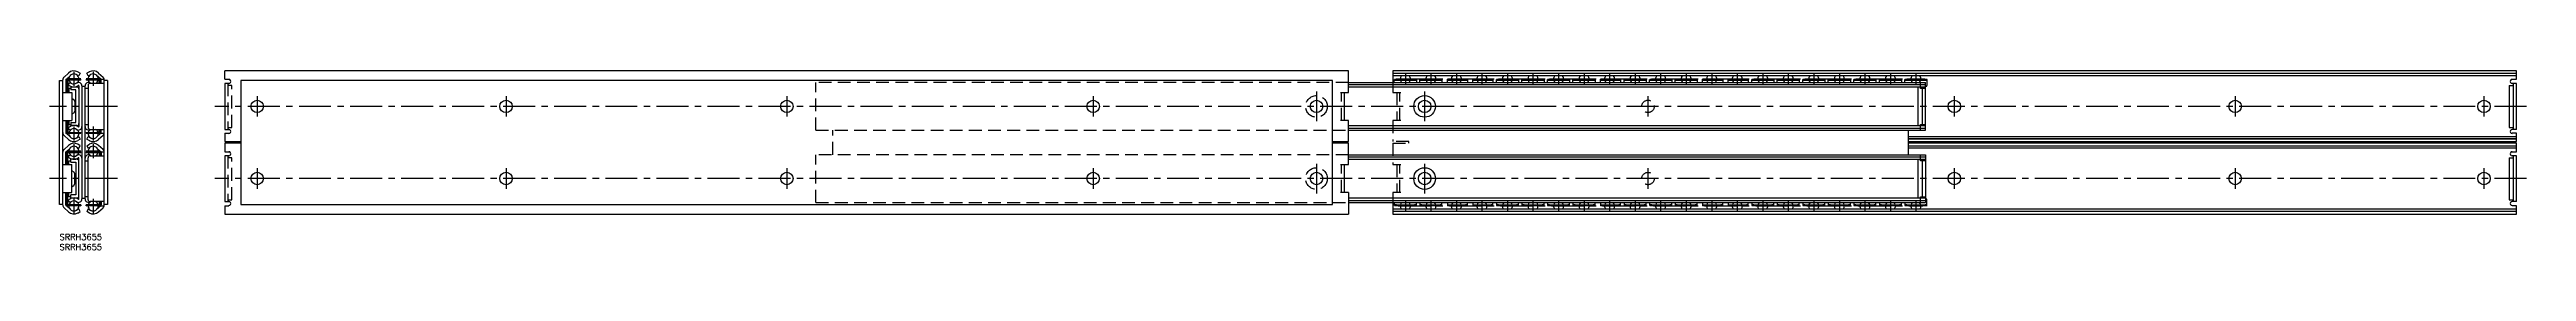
# Model space of a CAD drawing. Extents: x -5 to 1227, y -8 to 81.
import ezdxf

# ---------------------------------------------------------------- set-up
doc = ezdxf.new("R2010")
doc.units = 0
doc.header["$LTSCALE"] = 0.5
doc.linetypes.add('CENTER', pattern=[50.8, 31.75, -6.35, 6.35, -6.35])
doc.linetypes.add('DASHED', pattern=[19.05, 12.7, -6.35])
for name, color, linetype in [('MSM_CENTER', 1, 'CENTER'), ('MSM_CONTINUOUS', 7, 'CONTINUOUS'), ('MSM_DASHED', 4, 'DASHED'), ('MSM_PART_NUMBER', 7, 'CONTINUOUS')]:
    doc.layers.add(name, color=color, linetype=linetype)
doc.styles.get("Standard").update_dxf_attribs({"font": 'txt.shx', "height": 7, "bigfont": 'bigfont.shx'})

# ---------------------------------------------------------------- blocks, each defined once
blk = doc.blocks.new('*U14')
at = {"layer": 'MSM_PART_NUMBER'}
blk.add_text('SRRH3655', height=3, dxfattribs=at).set_placement((0, -3))
blk = doc.blocks.new('*U15')
at = {"layer": 'MSM_PART_NUMBER'}
blk.add_text('SRRH3655', height=3, dxfattribs=at).set_placement((0, -8))

msp = doc.modelspace()

# ---------------------------------------------------------------- linework, layer by layer
at = {"layer": 'MSM_CENTER'}
for p, q in [((10.6, 77.4), (3.6, 77.4)), ((7.1, 80.9), (7.1, 73.9)), ((20.2, 77.4), (13.2, 77.4)), ((16.7, 80.9), (16.7, 73.9)), ((666, 77.4), (927, 77.4)), ((669.5, 79.9), (669.5, 74.7)), ((682.2, 79.9), (682.2, 74.7)), ((694.9, 79.9), (694.9, 74.7)), ((707.6, 79.9), (707.6, 74.7)), ((720.3, 79.9), (720.3, 74.7)), ((733, 79.9), (733, 74.7)), ((745.7, 79.9), (745.7, 74.7)), ((758.4, 79.9), (758.4, 74.7)), ((771.1, 79.9), (771.1, 74.7)), ((783.8, 79.9), (783.8, 74.7)), ((796.5, 79.9), (796.5, 74.7)), ((809.2, 79.9), (809.2, 74.7)), ((821.9, 79.9), (821.9, 74.7)), ((834.6, 79.9), (834.6, 74.7)), ((847.3, 79.9), (847.3, 74.7)), ((860, 79.9), (860, 74.7)), ((872.7, 79.9), (872.7, 74.7)), ((885.4, 79.9), (885.4, 74.7)), ((898.1, 79.9), (898.1, 74.7)), ((910.8, 79.9), (910.8, 74.7)), ((923.5, 79.9), (923.5, 74.7)), ((28.8, 63.7), (-5, 63.7)), ((1227.2, 63.7), (77.2, 63.7)), ((98.3, 68.8), (98.3, 58.6)), ((222.1, 68.8), (222.1, 58.6)), ((361.8, 68.8), (361.8, 58.6)), ((514.2, 68.8), (514.2, 58.6)), ((625.3, 71.1), (625.3, 56.3)), ((679.1, 71.1), (679.1, 56.3)), ((790.2, 68.8), (790.2, 58.6)), ((942.6, 68.8), (942.6, 58.6)), ((1082.3, 68.8), (1082.3, 58.6)), ((1206.1, 68.8), (1206.1, 58.6)), ((10.6, 50.1), (3.6, 50.1)), ((7.1, 53.6), (7.1, 46.6)), ((20.2, 50.1), (13.2, 50.1)), ((16.7, 53.6), (16.7, 46.6)), ((10.6, 41.3), (3.6, 41.3)), ((7.1, 44.8), (7.1, 37.8)), ((20.2, 41.3), (13.2, 41.3)), ((16.7, 44.8), (16.7, 37.8)), ((28.8, 27.7), (-5, 27.7)), ((1227.2, 27.7), (77.2, 27.7)), ((98.3, 32.8), (98.3, 22.6)), ((222.1, 32.8), (222.1, 22.6)), ((361.8, 32.8), (361.8, 22.6)), ((514.2, 32.8), (514.2, 22.6)), ((625.3, 35), (625.3, 20.3)), ((679.1, 35), (679.1, 20.3)), ((790.2, 32.8), (790.2, 22.6)), ((942.6, 32.8), (942.6, 22.6)), ((1082.3, 32.8), (1082.3, 22.6)), ((1206.1, 32.8), (1206.1, 22.6)), ((10.6, 14), (3.6, 14)), ((7.1, 17.5), (7.1, 10.5)), ((20.2, 14), (13.2, 14)), ((16.7, 17.5), (16.7, 10.5)), ((666, 14), (927, 14)), ((669.5, 16.7), (669.5, 11.5)), ((682.2, 16.7), (682.2, 11.5)), ((694.9, 16.7), (694.9, 11.5)), ((707.6, 16.7), (707.6, 11.5)), ((720.3, 16.7), (720.3, 11.5)), ((733, 16.7), (733, 11.5)), ((745.7, 16.7), (745.7, 11.5)), ((758.4, 16.7), (758.4, 11.5)), ((771.1, 16.7), (771.1, 11.5)), ((783.8, 16.7), (783.8, 11.5)), ((796.5, 16.7), (796.5, 11.5)), ((809.2, 16.7), (809.2, 11.5)), ((821.9, 16.7), (821.9, 11.5)), ((834.6, 16.7), (834.6, 11.5)), ((847.3, 16.7), (847.3, 11.5)), ((860, 16.7), (860, 11.5)), ((872.7, 16.7), (872.7, 11.5)), ((885.4, 16.7), (885.4, 11.5)), ((898.1, 16.7), (898.1, 11.5)), ((910.8, 16.7), (910.8, 11.5)), ((923.5, 16.7), (923.5, 11.5))]:
    msp.add_line(p, q, dxfattribs=at)
at = {"layer": 'MSM_CONTINUOUS'}
for p, q in [((0, 14.7), (0, 76.7)), ((0, 76.7), (1.6, 76.7)), ((1.6, 14.5), (1.6, 76.9)), ((2.2, 78.3), (4.4, 80.3)), ((3.1, 76.9), (3.1, 70.7)), ((3.6, 75.2), (3.1, 75.2)), ((3.1, 74.2), (3.6, 74.2)), ((5.4, 79.2), (3.3, 77.2)), ((3.6, 70.7), (3.6, 76.4)), ((4.1, 76.4), (4.1, 70.7)), ((4.1, 75.2), (4.9, 75.2)), ((4.1, 74.2), (4.6, 74.2)), ((4.2, 74.6), (5.3, 75.7)), ((4.3, 77.1), (10.6, 77.3)), ((10.6, 76.8), (4.3, 76.6)), ((9.6, 78.9), (8.3, 79.6)), ((9, 80.9), (10.3, 80.2)), ((10.3, 80.2), (9.6, 78.9)), ((10.6, 76.8), (10.6, 77.3)), ((13.2, 77.3), (13.2, 76.8)), ((13.2, 77.3), (19.5, 77.1)), ((19.5, 76.6), (13.2, 76.8)), ((14.8, 80.9), (13.5, 80.2)), ((14.2, 78.9), (13.5, 80.2)), ((14.2, 78.9), (15.5, 79.6)), ((14.2, 74.2), (14.2, 53.2)), ((22.2, 75.2), (15.2, 75.2)), ((15.4, 75.2), (15.3, 75.3)), ((20.5, 77.3), (18.4, 79.2)), ((18.5, 75.7), (18.9, 75.2)), ((19.4, 80.3), (21.6, 78.3)), ((19.7, 75.2), (19.7, 76.4)), ((20.2, 76.4), (20.2, 75.2)), ((20.5, 77.3), (22.2, 77.3)), ((20.7, 75.2), (20.7, 76.9)), ((22.2, 14.5), (22.2, 76.9)), ((23.8, 76.7), (22.2, 76.7)), ((23.8, 76.7), (23.8, 14.7)), ((641.2, 81.4), (82.2, 81.4)), ((82.2, 77.3), (82.2, 81.4)), ((82.2, 77.3), (84.2, 77.3)), ((84.2, 75.2), (82.2, 75.2)), ((82.2, 75.2), (82.2, 52.2)), ((90.2, 76.7), (90.2, 14.7)), ((633.2, 76.7), (90.2, 76.7)), ((633.2, 14.7), (633.2, 76.7)), ((641.2, 70.7), (641.2, 81.4)), ((641.2, 75.7), (928.2, 75.7)), ((641.2, 74.6), (928.2, 74.6)), ((1222.2, 81.4), (663.2, 81.4)), ((663.2, 81.4), (663.2, 75.7)), ((663.2, 80.2), (1222.2, 80.2)), ((1222.2, 78.9), (663.2, 78.9)), ((664, 75.7), (664, 77.2)), ((674, 77.3), (665, 77.3)), ((665, 76.8), (674, 76.8)), ((675, 77.2), (675, 75.7)), ((676.7, 75.7), (676.7, 77.2)), ((686.7, 77.3), (677.7, 77.3)), ((677.7, 76.8), (686.7, 76.8)), ((687.7, 77.2), (687.7, 75.7)), ((699.4, 77.3), (690.4, 77.3)), ((690.4, 75.7), (690.4, 77.3)), ((690.4, 76.8), (699.4, 76.8)), ((700.4, 77.2), (700.4, 75.7)), ((712.1, 77.3), (703.1, 77.3)), ((703.1, 75.7), (703.1, 77.3)), ((703.1, 76.8), (712.1, 76.8)), ((713.1, 77.2), (713.1, 75.7)), ((714.8, 75.7), (714.8, 77.2)), ((724.8, 77.3), (715.8, 77.3)), ((715.8, 76.8), (724.8, 76.8)), ((725.8, 77.2), (725.8, 75.7)), ((727.5, 75.7), (727.5, 77.2)), ((737.5, 77.3), (728.5, 77.3)), ((728.5, 76.8), (737.5, 76.8)), ((738.5, 77.2), (738.5, 75.7)), ((740.2, 75.7), (740.2, 77.2)), ((750.2, 77.3), (741.2, 77.3)), ((741.2, 76.8), (750.2, 76.8)), ((751.2, 77.2), (751.2, 75.7)), ((752.9, 75.7), (752.9, 77.2)), ((762.9, 77.3), (753.9, 77.3)), ((753.9, 76.8), (762.9, 76.8)), ((763.9, 77.2), (763.9, 75.7)), ((775.6, 77.3), (766.6, 77.3)), ((766.6, 75.7), (766.6, 77.3)), ((766.6, 76.8), (775.6, 76.8)), ((776.6, 77.2), (776.6, 75.7)), ((778.3, 75.7), (778.3, 77.2)), ((788.3, 77.3), (779.3, 77.3)), ((779.3, 76.8), (788.3, 76.8)), ((789.3, 77.2), (789.3, 75.7)), ((791, 75.7), (791, 77.2)), ((801, 77.3), (792, 77.3)), ((792, 76.8), (801, 76.8)), ((802, 77.2), (802, 75.7)), ((803.7, 75.7), (803.7, 77.2)), ((813.7, 77.3), (804.7, 77.3)), ((804.7, 76.8), (813.7, 76.8)), ((814.7, 77.2), (814.7, 75.7)), ((826.4, 77.3), (817.4, 77.3)), ((817.4, 75.7), (817.4, 77.3)), ((817.4, 76.8), (826.4, 76.8)), ((827.4, 77.2), (827.4, 75.7)), ((839.1, 77.3), (830.1, 77.3)), ((830.1, 75.7), (830.1, 77.3)), ((830.1, 76.8), (839.1, 76.8)), ((840.1, 77.2), (840.1, 75.7)), ((841.8, 75.7), (841.8, 77.2)), ((851.8, 77.3), (842.8, 77.3)), ((842.8, 76.8), (851.8, 76.8)), ((852.8, 77.2), (852.8, 75.7)), ((854.5, 75.7), (854.5, 77.2)), ((864.5, 77.3), (855.5, 77.3)), ((855.5, 76.8), (864.5, 76.8)), ((865.5, 77.2), (865.5, 75.7)), ((867.2, 75.7), (867.2, 77.2)), ((877.2, 77.3), (868.2, 77.3)), ((868.2, 76.8), (877.2, 76.8)), ((878.2, 77.2), (878.2, 75.7)), ((879.9, 75.7), (879.9, 77.2)), ((889.9, 77.3), (880.9, 77.3)), ((880.9, 76.8), (889.9, 76.8)), ((890.9, 77.2), (890.9, 75.7)), ((892.6, 75.7), (892.6, 77.2)), ((902.6, 77.3), (893.6, 77.3)), ((893.6, 76.8), (902.6, 76.8)), ((903.6, 77.2), (903.6, 75.7)), ((905.3, 75.7), (905.3, 77.2)), ((915.3, 77.3), (906.3, 77.3)), ((906.3, 76.8), (915.3, 76.8)), ((916.3, 77.2), (916.3, 75.7)), ((918, 75.7), (918, 77.2)), ((928, 77.3), (919, 77.3)), ((919, 76.8), (928, 76.8)), ((925.7, 72.7), (925.7, 75.7)), ((928.2, 51.8), (928.2, 75.7)), ((929, 77.2), (929, 74.2)), ((1218.7, 74.2), (1220.7, 74.2)), ((1218.7, 74.2), (1218.7, 53.2)), ((1220.2, 77.3), (1222.2, 77.3)), ((1222.2, 75.2), (1220.2, 75.2)), ((1220.7, 75.2), (1220.7, 52.2)), ((1222.2, 77.3), (1222.2, 81.4)), ((1222.2, 52.2), (1222.2, 75.2)), ((1.6, 70.7), (6.1, 70.7)), ((3.6, 73.7), (4.1, 73.7)), ((4.6, 72.7), (4.6, 70.7)), ((5.6, 72.7), (4.6, 72.7)), ((5.6, 73.4), (5.6, 71.9)), ((5.6, 73.4), (8.6, 73.4)), ((8.1, 71.9), (5.6, 71.9)), ((6.1, 70.7), (6.1, 56.7)), ((6.1, 67.8), (7.2, 67)), ((7.6, 66.2), (7.6, 61.3)), ((8.1, 55.6), (8.1, 71.9)), ((9.6, 72.7), (9.5, 72.7)), ((9.6, 73.9), (9.6, 53.6)), ((11.1, 73.9), (11.1, 17.5)), ((12.7, 73.7), (11.1, 73.7)), ((12.7, 17.5), (12.7, 73.9)), ((14.2, 72.7), (12.7, 72.7)), ((637.2, 70.7), (641.2, 70.7)), ((639.2, 56.7), (639.2, 70.7)), ((641.2, 73.4), (928.2, 73.4)), ((924.7, 54.1), (924.7, 73.4)), ((928.2, 72.7), (925.7, 72.7)), ((926.7, 54.7), (926.7, 72.7)), ((928.5, 73.7), (928.2, 73.7)), ((1.6, 56.7), (6.1, 56.7)), ((3.1, 56.7), (3.1, 50.6)), ((3.6, 53.2), (3.1, 53.2)), ((3.6, 52.2), (3.1, 52.2)), ((3.3, 50.3), (5.4, 48.3)), ((3.6, 51.1), (3.6, 56.7)), ((4.1, 53.8), (3.6, 53.8)), ((4.1, 56.7), (4.1, 51.1)), ((4.6, 53.2), (4.1, 53.2)), ((4.9, 52.2), (4.1, 52.2)), ((5.3, 51.8), (4.2, 52.9)), ((4.3, 50.9), (10.6, 50.7)), ((10.6, 50.3), (4.3, 50.4)), ((4.6, 56.7), (4.6, 54.7)), ((4.6, 54.7), (5.6, 54.7)), ((5.6, 55.6), (5.6, 54.1)), ((5.6, 55.6), (8.1, 55.6)), ((8.6, 54.1), (5.6, 54.1)), ((7.2, 60.5), (6.1, 59.8)), ((9.5, 54.7), (9.6, 54.7)), ((10.6, 50.3), (10.6, 50.7)), ((12.7, 54.7), (14.2, 54.7)), ((13.2, 50.7), (19.5, 50.9)), ((13.2, 50.7), (13.2, 50.3)), ((19.5, 50.4), (13.2, 50.3)), ((15.2, 52.2), (22.2, 52.2)), ((15.3, 52.2), (15.4, 52.2)), ((18.4, 48.3), (20.5, 50.3)), ((18.9, 52.2), (18.5, 51.8)), ((19.7, 51.1), (19.7, 52.2)), ((20.2, 52.2), (20.2, 51.1)), ((20.5, 50.3), (22.2, 50.3)), ((20.7, 50.6), (20.7, 52.2)), ((82.2, 52.2), (84.2, 52.2)), ((82.2, 50.3), (84.2, 50.3)), ((82.2, 50.3), (82.2, 46.1)), ((641.2, 56.7), (637.2, 56.7)), ((641.2, 46.1), (641.2, 56.7)), ((641.2, 54.1), (928.2, 54.1)), ((641.2, 52.9), (928.2, 52.9)), ((641.2, 51.8), (928.2, 51.8)), ((919.7, 51.8), (919.7, 39.6)), ((925.7, 51.8), (925.7, 54.7)), ((925.7, 54.7), (928.2, 54.7)), ((1218.7, 53.2), (1220.7, 53.2)), ((1222.2, 52.2), (1220.2, 52.2)), ((1222.2, 50.3), (1220.2, 50.3)), ((1222.2, 46.1), (1222.2, 50.3)), ((4.4, 47.2), (2.2, 49.2)), ((4.4, 44.2), (2.2, 42.2)), ((3.1, 34.7), (3.1, 40.8)), ((3.6, 39.1), (3.1, 39.1)), ((3.6, 38.1), (3.1, 38.1)), ((3.3, 41.1), (5.4, 43.1)), ((3.6, 40.3), (3.6, 34.7)), ((4.1, 37.6), (3.6, 37.6)), ((4.1, 34.7), (4.1, 40.3)), ((4.9, 39.1), (4.1, 39.1)), ((4.6, 38.1), (4.1, 38.1)), ((5.3, 39.6), (4.2, 38.5)), ((10.6, 41.1), (4.3, 41)), ((4.3, 40.5), (10.6, 40.7)), ((8.6, 37.3), (5.6, 37.3)), ((5.6, 35.8), (5.6, 37.3)), ((8.3, 47.9), (9.6, 48.6)), ((8.3, 43.5), (9.6, 42.8)), ((10.3, 47.3), (9, 46.6)), ((10.3, 44.1), (9, 44.8)), ((9.6, 48.6), (10.3, 47.3)), ((9.6, 42.8), (10.3, 44.1)), ((9.6, 17.5), (9.6, 37.8)), ((10.6, 41.1), (10.6, 40.7)), ((19.5, 41), (13.2, 41.1)), ((13.2, 40.7), (13.2, 41.1)), ((13.2, 40.7), (19.5, 40.5)), ((13.5, 47.3), (14.2, 48.6)), ((13.5, 47.3), (14.8, 46.6)), ((13.5, 44.1), (14.8, 44.8)), ((13.5, 44.1), (14.2, 42.8)), ((15.5, 47.9), (14.2, 48.6)), ((15.5, 43.5), (14.2, 42.8)), ((14.2, 17.1), (14.2, 38.1)), ((15.2, 39.1), (22.2, 39.1)), ((15.3, 39.2), (15.4, 39.1)), ((18.4, 43.1), (20.5, 41.1)), ((18.9, 39.1), (18.5, 39.6)), ((21.6, 49.2), (19.4, 47.2)), ((21.6, 42.2), (19.4, 44.2)), ((19.7, 40.3), (19.7, 39.1)), ((20.2, 39.1), (20.2, 40.3)), ((20.5, 41.1), (22.2, 41.1)), ((20.7, 40.8), (20.7, 39.1)), ((82.2, 46.1), (90.2, 46.1)), ((90.2, 45.3), (82.2, 45.3)), ((82.2, 45.3), (82.2, 41.1)), ((82.2, 41.1), (84.2, 41.1)), ((84.2, 39.1), (82.2, 39.1)), ((82.2, 39.1), (82.2, 16.2)), ((633.2, 46.1), (641.2, 46.1)), ((641.2, 45.3), (633.2, 45.3)), ((641.2, 34.7), (641.2, 45.3)), ((641.2, 39.6), (928.2, 39.6)), ((641.2, 38.5), (928.2, 38.5)), ((641.2, 37.3), (928.2, 37.3)), ((919.7, 48.6), (1222.2, 48.6)), ((919.7, 47.6), (1222.2, 47.6)), ((1222.2, 47.3), (919.7, 47.3)), ((919.7, 46.1), (1222.2, 46.1)), ((1222.2, 45.3), (919.7, 45.3)), ((919.7, 44.1), (1222.2, 44.1)), ((1222.2, 43.8), (919.7, 43.8)), ((1222.2, 42.8), (919.7, 42.8)), ((924.7, 18), (924.7, 37.3)), ((925.7, 36.6), (925.7, 39.6)), ((928.2, 39.6), (928.2, 15.7)), ((1214.2, 45.3), (1214.2, 46.1)), ((1218.7, 38.1), (1218.7, 17.1)), ((1218.7, 38.1), (1220.7, 38.1)), ((1220.2, 41.1), (1222.2, 41.1)), ((1222.2, 39.1), (1220.2, 39.1)), ((1220.7, 39.1), (1220.7, 16.2)), ((1222.2, 41.1), (1222.2, 45.3)), ((1222.2, 16.2), (1222.2, 39.1)), ((1.6, 34.7), (6.1, 34.7)), ((4.6, 34.7), (4.6, 36.6)), ((4.6, 36.6), (5.6, 36.6)), ((5.6, 35.8), (8.1, 35.8)), ((6.1, 20.7), (6.1, 34.7)), ((7.2, 30.9), (6.1, 31.6)), ((7.6, 25.2), (7.6, 30.1)), ((8.1, 35.8), (8.1, 19.5)), ((9.5, 36.6), (9.6, 36.6)), ((12.7, 36.6), (14.2, 36.6)), ((637.2, 34.7), (641.2, 34.7)), ((639.2, 20.7), (639.2, 34.7)), ((928.2, 36.6), (925.7, 36.6)), ((926.7, 18.6), (926.7, 36.6)), ((1.6, 14.7), (0, 14.7)), ((1.6, 20.7), (6.1, 20.7)), ((2.2, 13.1), (4.4, 11.1)), ((3.1, 14.5), (3.1, 20.7)), ((3.1, 17.1), (3.6, 17.1)), ((3.6, 16.2), (3.1, 16.2)), ((5.4, 12.2), (3.3, 14.2)), ((3.6, 20.7), (3.6, 15)), ((3.6, 17.6), (4.1, 17.6)), ((4.1, 15), (4.1, 20.7)), ((4.1, 17.1), (4.6, 17.1)), ((4.1, 16.2), (4.9, 16.2)), ((4.2, 16.8), (5.3, 15.7)), ((10.6, 14.6), (4.3, 14.8)), ((4.3, 14.3), (10.6, 14.1)), ((4.6, 18.6), (4.6, 20.7)), ((5.6, 18.6), (4.6, 18.6)), ((8.1, 19.5), (5.6, 19.5)), ((5.6, 18), (5.6, 19.5)), ((5.6, 18), (8.6, 18)), ((6.1, 23.6), (7.2, 24.4)), ((9.6, 12.5), (8.3, 11.8)), ((9.6, 18.6), (9.5, 18.6)), ((10.3, 11.2), (9.6, 12.5)), ((10.6, 14.6), (10.6, 14.1)), ((12.7, 17.7), (11.1, 17.7)), ((14.2, 18.6), (12.7, 18.6)), ((19.5, 14.8), (13.2, 14.6)), ((13.2, 14.1), (13.2, 14.6)), ((13.2, 14.1), (19.5, 14.3)), ((14.2, 12.5), (13.5, 11.2)), ((14.2, 12.5), (15.5, 11.8)), ((22.2, 16.2), (15.2, 16.2)), ((15.4, 16.2), (15.3, 16.1)), ((20.5, 14.1), (18.4, 12.2)), ((18.5, 15.7), (18.9, 16.2)), ((19.4, 11.1), (21.6, 13.1)), ((19.7, 16.2), (19.7, 15)), ((20.2, 15), (20.2, 16.2)), ((20.5, 14.1), (22.2, 14.1)), ((20.7, 16.2), (20.7, 14.5)), ((23.8, 14.7), (22.2, 14.7)), ((82.2, 16.2), (84.2, 16.2)), ((82.2, 14.1), (84.2, 14.1)), ((82.2, 14.1), (82.2, 10)), ((90.2, 14.7), (633.2, 14.7)), ((641.2, 20.7), (637.2, 20.7)), ((641.2, 20.7), (641.2, 10)), ((641.2, 18), (928.2, 18)), ((641.2, 16.8), (928.2, 16.8)), ((641.2, 15.7), (928.2, 15.7)), ((663.2, 15.7), (663.2, 10)), ((663.2, 12.5), (1222.2, 12.5)), ((664, 15.7), (664, 14.2)), ((665, 14.6), (674, 14.6)), ((674, 14.1), (665, 14.1)), ((675, 14.2), (675, 15.7)), ((676.7, 15.7), (676.7, 14.2)), ((677.7, 14.6), (686.7, 14.6)), ((686.7, 14.1), (677.7, 14.1)), ((687.7, 14.2), (687.7, 15.7)), ((690.4, 15.7), (690.4, 14.1)), ((690.4, 14.6), (699.4, 14.6)), ((699.4, 14.1), (690.4, 14.1)), ((700.4, 14.2), (700.4, 15.7)), ((703.1, 15.7), (703.1, 14.1)), ((703.1, 14.6), (712.1, 14.6)), ((712.1, 14.1), (703.1, 14.1)), ((713.1, 14.2), (713.1, 15.7)), ((714.8, 15.7), (714.8, 14.2)), ((715.8, 14.6), (724.8, 14.6)), ((724.8, 14.1), (715.8, 14.1)), ((725.8, 14.2), (725.8, 15.7)), ((727.5, 15.7), (727.5, 14.2)), ((728.5, 14.6), (737.5, 14.6)), ((737.5, 14.1), (728.5, 14.1)), ((738.5, 14.2), (738.5, 15.7)), ((740.2, 15.7), (740.2, 14.2)), ((741.2, 14.6), (750.2, 14.6)), ((750.2, 14.1), (741.2, 14.1)), ((751.2, 14.2), (751.2, 15.7)), ((752.9, 15.7), (752.9, 14.2)), ((753.9, 14.6), (762.9, 14.6)), ((762.9, 14.1), (753.9, 14.1)), ((763.9, 14.2), (763.9, 15.7)), ((766.6, 15.7), (766.6, 14.1)), ((766.6, 14.6), (775.6, 14.6)), ((775.6, 14.1), (766.6, 14.1)), ((776.6, 14.2), (776.6, 15.7)), ((778.3, 15.7), (778.3, 14.2)), ((779.3, 14.6), (788.3, 14.6)), ((788.3, 14.1), (779.3, 14.1)), ((789.3, 14.2), (789.3, 15.7)), ((791, 15.7), (791, 14.2)), ((792, 14.6), (801, 14.6)), ((801, 14.1), (792, 14.1)), ((802, 14.2), (802, 15.7)), ((803.7, 15.7), (803.7, 14.2)), ((804.7, 14.6), (813.7, 14.6)), ((813.7, 14.1), (804.7, 14.1)), ((814.7, 14.2), (814.7, 15.7)), ((817.4, 15.7), (817.4, 14.1)), ((817.4, 14.6), (826.4, 14.6)), ((826.4, 14.1), (817.4, 14.1)), ((827.4, 14.2), (827.4, 15.7)), ((830.1, 15.7), (830.1, 14.1)), ((830.1, 14.6), (839.1, 14.6)), ((839.1, 14.1), (830.1, 14.1)), ((840.1, 14.2), (840.1, 15.7)), ((841.8, 15.7), (841.8, 14.2)), ((842.8, 14.6), (851.8, 14.6)), ((851.8, 14.1), (842.8, 14.1)), ((852.8, 14.2), (852.8, 15.7)), ((854.5, 15.7), (854.5, 14.2)), ((855.5, 14.6), (864.5, 14.6)), ((864.5, 14.1), (855.5, 14.1)), ((865.5, 14.2), (865.5, 15.7)), ((867.2, 15.7), (867.2, 14.2)), ((868.2, 14.6), (877.2, 14.6)), ((877.2, 14.1), (868.2, 14.1)), ((878.2, 14.2), (878.2, 15.7)), ((879.9, 15.7), (879.9, 14.2)), ((880.9, 14.6), (889.9, 14.6)), ((889.9, 14.1), (880.9, 14.1)), ((890.9, 14.2), (890.9, 15.7)), ((892.6, 15.7), (892.6, 14.2)), ((893.6, 14.6), (902.6, 14.6)), ((902.6, 14.1), (893.6, 14.1)), ((903.6, 14.2), (903.6, 15.7)), ((905.3, 15.7), (905.3, 14.2)), ((906.3, 14.6), (915.3, 14.6)), ((915.3, 14.1), (906.3, 14.1)), ((916.3, 14.2), (916.3, 15.7)), ((918, 15.7), (918, 14.2)), ((919, 14.6), (928, 14.6)), ((928, 14.1), (919, 14.1)), ((925.7, 15.7), (925.7, 18.6)), ((925.7, 18.6), (928.2, 18.6)), ((928.5, 17.6), (928.2, 17.6)), ((929, 14.2), (929, 17.1)), ((1218.7, 17.1), (1220.7, 17.1)), ((1222.2, 16.2), (1220.2, 16.2)), ((1222.2, 14.1), (1220.2, 14.1)), ((1222.2, 10), (1222.2, 14.1)), ((9, 10.5), (10.3, 11.2)), ((14.8, 10.5), (13.5, 11.2)), ((82.2, 10), (641.2, 10)), ((1222.2, 11.2), (663.2, 11.2)), ((663.2, 10), (1222.2, 10))]:
    msp.add_line(p, q, dxfattribs=at)
for centre, radius in [((98.3, 63.7), 3.1), ((222.1, 63.7), 3.1), ((361.8, 63.7), 3.1), ((514.2, 63.7), 3.1), ((625.3, 63.7), 3.1), ((679.1, 63.7), 5.4), ((679.1, 63.7), 3.1), ((942.6, 63.7), 3.1), ((1082.3, 63.7), 3.1), ((1206.1, 63.7), 3.1), ((98.3, 27.7), 3.1), ((222.1, 27.7), 3.1), ((361.8, 27.7), 3.1), ((514.2, 27.7), 3.1), ((625.3, 27.7), 3.1), ((679.1, 27.7), 5.4), ((679.1, 27.7), 3.1), ((942.6, 27.7), 3.1), ((1082.3, 27.7), 3.1), ((1206.1, 27.7), 3.1)]:
    msp.add_circle(centre, radius, dxfattribs=at)
for centre, radius, start, end in [((3.6, 76.9), 2, 132.8966, 179.6473), ((3.6, 76.9), 0.5, 132.8946, 180), ((4.3, 76.4), 0.7, 91, 180), ((4.3, 76.4), 0.2, 91, 180), ((7.1, 77.4), 4, 223.9455, 303.2038), ((7.1, 77.4), 4, 61.013, 132.8946), ((7.1, 77.4), 2.5, 356.1571, 185.8429), ((7.1, 77.4), 2.5, 197.5244, 344.4737), ((9.4, 73.9), 1.7, 0, 123.2038), ((9.4, 73.9), 0.2, 0, 123.2038), ((14.4, 73.9), 1.7, 56.7962, 180), ((16.7, 77.4), 2.5, 354.1571, 183.8429), ((15.2, 74.2), 1, 90, 180), ((16.7, 77.4), 2.5, 195.5244, 236.7962), ((16.7, 77.4), 4, 47.1054, 118.987), ((16.7, 77.4), 2.5, 300.6834, 342.4756), ((19.5, 76.4), 0.7, 0, 89), ((19.5, 76.4), 0.2, 0, 89), ((20.2, 76.9), 0.485, 359.2185, 48.7974), ((20.2, 76.9), 2, 10.714, 47.1054), ((20.3, 76.9), 1.94, 359.8194, 10.8944), ((84.2, 76.2), 1, 269.9993, 90.0007), ((664.8, 62.9), 14.3, 89.0014, 92.9984), ((664.8, 62.4), 14.3, 89.0012, 92.9985), ((669.5, 77.4), 2.5, 143.4758, 183.4398), ((669.5, 77.4), 2.5, 195.0683, 223.9455), ((669.5, 77.4), 2.5, 316.0545, 344.9317), ((669.5, 77.4), 2.5, 356.5602, 36.5242), ((674.3, 62.9), 14.3, 87.0016, 90.9986), ((674.3, 62.4), 14.3, 87.0015, 90.9988), ((677.5, 62.9), 14.3, 89.0015, 92.9982), ((677.5, 62.4), 14.3, 89.0013, 92.9983), ((682.2, 77.4), 2.5, 143.4758, 183.4398), ((682.2, 77.4), 2.5, 195.0683, 223.9455), ((682.2, 77.4), 2.5, 316.0545, 344.9317), ((682.2, 77.4), 2.5, 356.5602, 36.5242), ((687, 62.9), 14.3, 87.0018, 90.9985), ((687, 62.4), 14.3, 87.0017, 90.9987), ((694.9, 77.4), 2.5, 143.4758, 183.4398), ((694.9, 77.4), 2.5, 195.0683, 223.9455), ((694.9, 77.4), 2.5, 316.0545, 344.9317), ((694.9, 77.4), 2.5, 356.5602, 36.5242), ((699.7, 62.9), 14.3, 87.0016, 90.9986), ((699.7, 62.4), 14.3, 87.0015, 90.9988), ((707.6, 77.4), 2.5, 143.4758, 183.4398), ((707.6, 77.4), 2.5, 195.0683, 223.9455), ((707.6, 77.4), 2.5, 316.0545, 344.9317), ((707.6, 77.4), 2.5, 356.5602, 36.5242), ((712.4, 62.9), 14.3, 87.0017, 90.9986), ((712.4, 62.4), 14.3, 87.0016, 90.9988), ((715.6, 62.9), 14.3, 89.0014, 92.9983), ((715.6, 62.4), 14.3, 89.0012, 92.9984), ((720.3, 77.4), 2.5, 143.4758, 183.4398), ((720.3, 77.4), 2.5, 195.0683, 223.9455), ((720.3, 77.4), 2.5, 316.0545, 344.9317), ((720.3, 77.4), 2.5, 356.5602, 36.5242), ((725.1, 62.9), 14.3, 87.0018, 90.9985), ((725.1, 62.4), 14.3, 87.0017, 90.9987), ((728.3, 62.9), 14.3, 89.0014, 92.9984), ((728.3, 62.4), 14.3, 89.0012, 92.9985), ((733, 77.4), 2.5, 143.4758, 183.4398), ((733, 77.4), 2.5, 195.0683, 223.9455), ((733, 77.4), 2.5, 316.0545, 344.9317), ((733, 77.4), 2.5, 356.5602, 36.5242), ((737.8, 62.9), 14.3, 87.0017, 90.9986), ((737.8, 62.4), 14.3, 87.0016, 90.9988), ((741, 62.9), 14.3, 89.0015, 92.9983), ((741, 62.4), 14.3, 89.0013, 92.9984), ((745.7, 77.4), 2.5, 143.4758, 183.4398), ((745.7, 77.4), 2.5, 195.0683, 223.9455), ((745.7, 77.4), 2.5, 316.0545, 344.9317), ((745.7, 77.4), 2.5, 356.5602, 36.5242), ((750.5, 62.9), 14.3, 87.0017, 90.9985), ((750.5, 62.4), 14.3, 87.0016, 90.9987), ((753.7, 62.9), 14.3, 89.0015, 92.9983), ((753.7, 62.4), 14.3, 89.0013, 92.9984), ((758.4, 77.4), 2.5, 143.4758, 183.4398), ((758.4, 77.4), 2.5, 195.0683, 223.9455), ((758.4, 77.4), 2.5, 316.0545, 344.9317), ((758.4, 77.4), 2.5, 356.5602, 36.5242), ((763.2, 62.9), 14.3, 87.0017, 90.9985), ((763.2, 62.4), 14.3, 87.0016, 90.9987), ((771.1, 77.4), 2.5, 143.4758, 183.4398), ((771.1, 77.4), 2.5, 195.0683, 223.9455), ((771.1, 77.4), 2.5, 316.0545, 344.9317), ((771.1, 77.4), 2.5, 356.5602, 36.5242), ((775.9, 62.9), 14.3, 87.0017, 90.9985), ((775.9, 62.4), 14.3, 87.0016, 90.9987), ((779.1, 62.9), 14.3, 89.0015, 92.9983), ((779.1, 62.4), 14.3, 89.0013, 92.9984), ((783.8, 77.4), 2.5, 143.4758, 183.4398), ((783.8, 77.4), 2.5, 195.0683, 223.9455), ((783.8, 77.4), 2.5, 316.0545, 344.9317), ((783.8, 77.4), 2.5, 356.5602, 36.5242), ((788.6, 62.9), 14.3, 87.0018, 90.9985), ((788.6, 62.4), 14.3, 87.0017, 90.9987), ((791.8, 62.9), 14.3, 89.0014, 92.9984), ((791.8, 62.4), 14.3, 89.0012, 92.9985), ((796.5, 77.4), 2.5, 143.4758, 183.4398), ((796.5, 77.4), 2.5, 195.0683, 223.9455), ((796.5, 77.4), 2.5, 316.0545, 344.9317), ((796.5, 77.4), 2.5, 356.5602, 36.5242), ((801.3, 62.9), 14.3, 87.0016, 90.9986), ((801.3, 62.4), 14.3, 87.0015, 90.9988), ((804.5, 62.9), 14.3, 89.0015, 92.9982), ((804.5, 62.4), 14.3, 89.0013, 92.9983), ((809.2, 77.4), 2.5, 143.4758, 183.4398), ((809.2, 77.4), 2.5, 195.0683, 223.9455), ((809.2, 77.4), 2.5, 316.0545, 344.9317), ((809.2, 77.4), 2.5, 356.5602, 36.5242), ((814, 62.9), 14.3, 87.0018, 90.9985), ((814, 62.4), 14.3, 87.0017, 90.9987), ((821.9, 77.4), 2.5, 143.4758, 183.4398), ((821.9, 77.4), 2.5, 195.0683, 223.9455), ((821.9, 77.4), 2.5, 316.0545, 344.9317), ((821.9, 77.4), 2.5, 356.5602, 36.5242), ((826.7, 62.9), 14.3, 87.0016, 90.9986), ((826.7, 62.4), 14.3, 87.0015, 90.9988), ((834.6, 77.4), 2.5, 143.4758, 183.4398), ((834.6, 77.4), 2.5, 195.0683, 223.9455), ((834.6, 77.4), 2.5, 316.0545, 344.9317), ((834.6, 77.4), 2.5, 356.5602, 36.5242), ((839.4, 62.9), 14.3, 87.0017, 90.9986), ((839.4, 62.4), 14.3, 87.0016, 90.9988), ((842.6, 62.9), 14.3, 89.0014, 92.9983), ((842.6, 62.4), 14.3, 89.0012, 92.9984), ((847.3, 77.4), 2.5, 143.4758, 183.4398), ((847.3, 77.4), 2.5, 195.0683, 223.9455), ((847.3, 77.4), 2.5, 316.0545, 344.9317), ((847.3, 77.4), 2.5, 356.5602, 36.5242), ((852.1, 62.9), 14.3, 87.0018, 90.9985), ((852.1, 62.4), 14.3, 87.0017, 90.9987), ((855.3, 62.9), 14.3, 89.0014, 92.9984), ((855.3, 62.4), 14.3, 89.0012, 92.9985), ((860, 77.4), 2.5, 143.4758, 183.4398), ((860, 77.4), 2.5, 195.0683, 223.9455), ((860, 77.4), 2.5, 316.0545, 344.9317), ((860, 77.4), 2.5, 356.5602, 36.5242), ((864.8, 62.9), 14.3, 87.0017, 90.9986), ((864.8, 62.4), 14.3, 87.0016, 90.9988), ((868, 62.9), 14.3, 89.0015, 92.9982), ((868, 62.4), 14.3, 89.0013, 92.9983), ((872.7, 77.4), 2.5, 143.4758, 183.4398), ((872.7, 77.4), 2.5, 196.762, 223.9455), ((872.7, 77.4), 2.5, 316.0545, 343.3636), ((872.7, 77.4), 2.5, 356.5602, 36.5242), ((877.5, 62.9), 14.3, 87.0018, 90.9985), ((877.5, 62.4), 14.3, 87.0017, 90.9987), ((880.7, 62.9), 14.3, 89.0014, 92.9984), ((880.7, 62.4), 14.3, 89.0012, 92.9985), ((885.4, 77.4), 2.5, 143.4758, 183.4398), ((885.4, 77.4), 2.5, 195.0683, 223.9455), ((885.4, 77.4), 2.5, 316.0545, 344.9317), ((885.4, 77.4), 2.5, 356.5602, 36.5242), ((890.2, 62.9), 14.3, 87.0017, 90.9986), ((890.2, 62.4), 14.3, 87.0016, 90.9988), ((893.4, 62.9), 14.3, 89.0015, 92.9982), ((893.4, 62.4), 14.3, 89.0013, 92.9983), ((898.1, 77.4), 2.5, 143.4758, 183.4398), ((898.1, 77.4), 2.5, 196.762, 223.9455), ((898.1, 77.4), 2.5, 316.0545, 343.3636), ((898.1, 77.4), 2.5, 356.5602, 36.5242), ((902.9, 62.9), 14.3, 87.0018, 90.9985), ((902.9, 62.4), 14.3, 87.0017, 90.9987), ((906.1, 62.9), 14.3, 89.0014, 92.9984), ((906.1, 62.4), 14.3, 89.0012, 92.9985), ((910.8, 77.4), 2.5, 143.4758, 183.4398), ((910.8, 77.4), 2.5, 195.0683, 223.9455), ((910.8, 77.4), 2.5, 316.0545, 344.9317), ((910.8, 77.4), 2.5, 356.5602, 36.5242), ((915.6, 62.9), 14.3, 87.0017, 90.9986), ((915.6, 62.4), 14.3, 87.0016, 90.9988), ((918.8, 62.9), 14.3, 89.0015, 92.9982), ((918.8, 62.4), 14.3, 89.0013, 92.9983), ((923.5, 77.4), 2.5, 143.4758, 183.4398), ((923.5, 77.4), 2.5, 195.0683, 223.9455), ((923.5, 77.4), 2.5, 316.0545, 344.9317), ((923.5, 77.4), 2.5, 356.5602, 36.5242), ((928.3, 62.9), 14.3, 87.0018, 90.9985), ((928.3, 62.4), 14.3, 87.0017, 90.9987), ((928.5, 74.2), 0.5, 270, 0), ((1220.2, 76.2), 1, 89.9993, 270.0007), ((6.6, 66.2), 1, 0, 56.3099), ((8.6, 72.4), 1, 0, 90), ((3.6, 50.6), 2, 180, 227.1054), ((3.6, 50.6), 0.5, 180, 227.1054), ((4.3, 51.1), 0.7, 180, 269), ((4.3, 51.1), 0.2, 180, 269), ((7.1, 50.1), 4, 56.7962, 136.0545), ((7.1, 50.1), 2.5, 174.1571, 3.8429), ((7.1, 50.1), 2.5, 15.5244, 162.4756), ((6.6, 61.3), 1, 303.6901, 0), ((9.4, 53.6), 1.7, 236.7962, 0), ((8.6, 55.1), 1, 270, 0), ((9.4, 53.6), 0.2, 236.7962, 0), ((14.4, 53.6), 1.7, 180, 303.2038), ((15.2, 53.2), 1, 180, 270), ((16.7, 50.1), 2.5, 176.1571, 5.8429), ((16.7, 50.1), 2.5, 123.2038, 164.4756), ((16.7, 50.1), 2.5, 17.5244, 59.3166), ((19.5, 51.1), 0.2, 271, 0), ((19.5, 51.1), 0.7, 271, 0), ((20.2, 50.6), 0.489, 311.4242, 0.5597), ((19.9, 50.9), 2.4, 314.4279, 344.9906), ((84.2, 51.2), 1, 269.9993, 90.0007), ((1220.2, 51.2), 1, 89.9993, 270.0007), ((3.6, 40.8), 2, 132.8946, 180), ((3.6, 40.8), 0.5, 132.8946, 180), ((4.3, 40.3), 0.7, 91, 180), ((4.3, 40.3), 0.2, 91, 180), ((7.1, 41.3), 4, 223.9455, 303.2038), ((7.1, 50.1), 4, 227.1054, 298.987), ((7.1, 41.3), 4, 61.013, 132.8946), ((7.1, 41.3), 2.5, 356.1571, 185.8429), ((7.1, 41.3), 2.5, 197.5244, 344.4756), ((9.4, 37.8), 1.7, 0, 123.2038), ((8.6, 36.3), 1, 0, 90), ((9.4, 37.8), 0.2, 0, 123.2038), ((14.4, 37.8), 1.7, 56.7962, 180), ((16.7, 41.3), 2.5, 354.1571, 183.8429), ((15.2, 38.1), 1, 90, 180), ((16.7, 41.3), 2.5, 195.5244, 236.7962), ((16.7, 50.1), 4, 241.013, 312.8946), ((16.7, 41.3), 4, 47.1054, 118.987), ((16.7, 41.3), 2.5, 300.6834, 342.4756), ((19.5, 40.3), 0.7, 0, 89), ((19.5, 40.3), 0.2, 0, 89), ((20.2, 40.8), 0.489, 359.4403, 48.5758), ((19.9, 40.5), 2.4, 15.0094, 45.5721), ((84.2, 40.1), 1, 269.9993, 90.0007), ((1220.2, 40.1), 1, 89.9993, 270.0007), ((6.6, 30.1), 1, 0, 56.3099), ((6.6, 25.2), 1, 303.6901, 0), ((3.6, 14.5), 2, 180.3527, 227.1034), ((3.6, 14.5), 0.5, 180, 227.1054), ((4.3, 15), 0.7, 180, 269), ((4.3, 15), 0.2, 180, 269), ((7.1, 14), 4, 56.7962, 136.0545), ((7.1, 14), 2.5, 174.1571, 3.8429), ((7.1, 14), 2.5, 15.5244, 162.4756), ((9.4, 17.5), 1.7, 236.7962, 0), ((8.6, 19), 1, 270, 0), ((9.4, 17.5), 0.2, 236.7962, 0), ((14.4, 17.5), 1.7, 180, 303.2038), ((15.2, 17.1), 1, 180, 270), ((16.7, 14), 2.5, 176.1571, 5.8429), ((16.7, 14), 2.5, 123.2038, 164.4756), ((16.7, 14), 2.5, 17.5244, 59.3166), ((19.5, 15), 0.2, 271, 0), ((19.5, 15), 0.7, 271, 0), ((20.2, 14.5), 0.484, 312.0888, 0.8061), ((25.2, 9.1), 6.9, 132.8591, 132.9263), ((20.2, 14.5), 2, 312.8946, 349.286), ((20.3, 14.5), 1.94, 349.1056, 0.1806), ((84.2, 15.2), 1, 269.9993, 90.0007), ((664.8, 29), 14.3, 267.0015, 270.9988), ((664.8, 28.5), 14.3, 267.0016, 270.9986), ((669.5, 14), 2.5, 176.5602, 216.5242), ((669.5, 14), 2.5, 136.0545, 164.9316), ((669.5, 14), 2.5, 15.0684, 43.9455), ((669.5, 14), 2.5, 323.4758, 3.4398), ((674.3, 29), 14.3, 269.0012, 272.9985), ((674.3, 28.5), 14.3, 269.0014, 272.9984), ((677.5, 29), 14.3, 267.0017, 270.9987), ((677.5, 28.5), 14.3, 267.0018, 270.9985), ((682.2, 14), 2.5, 176.5602, 216.5242), ((682.2, 14), 2.5, 136.0545, 164.9316), ((682.2, 14), 2.5, 15.0684, 43.9455), ((682.2, 14), 2.5, 323.4758, 3.4398), ((687, 29), 14.3, 269.0013, 272.9983), ((687, 28.5), 14.3, 269.0015, 272.9982), ((694.9, 14), 2.5, 176.5602, 216.5242), ((694.9, 14), 2.5, 136.0545, 164.9316), ((694.9, 14), 2.5, 15.0684, 43.9455), ((694.9, 14), 2.5, 323.4758, 3.4398), ((699.7, 29), 14.3, 269.0012, 272.9985), ((699.7, 28.5), 14.3, 269.0014, 272.9984), ((707.6, 14), 2.5, 176.5602, 216.5242), ((707.6, 14), 2.5, 136.0545, 164.9316), ((707.6, 14), 2.5, 15.0684, 43.9455), ((707.6, 14), 2.5, 323.4758, 3.4398), ((712.4, 29), 14.3, 269.0012, 272.9984), ((712.4, 28.5), 14.3, 269.0014, 272.9983), ((715.6, 29), 14.3, 267.0016, 270.9988), ((715.6, 28.5), 14.3, 267.0017, 270.9986), ((720.3, 14), 2.5, 176.5602, 216.5242), ((720.3, 14), 2.5, 136.0545, 164.9316), ((720.3, 14), 2.5, 15.0684, 43.9455), ((720.3, 14), 2.5, 323.4758, 3.4398), ((725.1, 29), 14.3, 269.0013, 272.9983), ((725.1, 28.5), 14.3, 269.0015, 272.9982), ((728.3, 29), 14.3, 267.0015, 270.9988), ((728.3, 28.5), 14.3, 267.0016, 270.9986), ((733, 14), 2.5, 176.5602, 216.5242), ((733, 14), 2.5, 136.0545, 164.9316), ((733, 14), 2.5, 15.0684, 43.9455), ((733, 14), 2.5, 323.4758, 3.4398), ((737.8, 29), 14.3, 269.0012, 272.9984), ((737.8, 28.5), 14.3, 269.0014, 272.9983), ((741, 29), 14.3, 267.0016, 270.9987), ((741, 28.5), 14.3, 267.0017, 270.9985), ((745.7, 14), 2.5, 176.5602, 216.5242), ((745.7, 14), 2.5, 136.0545, 164.9316), ((745.7, 14), 2.5, 15.0684, 43.9455), ((745.7, 14), 2.5, 323.4758, 3.4398), ((750.5, 29), 14.3, 269.0013, 272.9984), ((750.5, 28.5), 14.3, 269.0015, 272.9983), ((753.7, 29), 14.3, 267.0016, 270.9987), ((753.7, 28.5), 14.3, 267.0017, 270.9985), ((758.4, 14), 2.5, 176.5602, 216.5242), ((758.4, 14), 2.5, 136.0545, 164.9316), ((758.4, 14), 2.5, 15.0684, 43.9455), ((758.4, 14), 2.5, 323.4758, 3.4398), ((763.2, 29), 14.3, 269.0013, 272.9984), ((763.2, 28.5), 14.3, 269.0015, 272.9983), ((771.1, 14), 2.5, 176.5602, 216.5242), ((771.1, 14), 2.5, 136.0545, 164.9316), ((771.1, 14), 2.5, 15.0684, 43.9455), ((771.1, 14), 2.5, 323.4758, 3.4398), ((775.9, 29), 14.3, 269.0013, 272.9984), ((775.9, 28.5), 14.3, 269.0015, 272.9983), ((779.1, 29), 14.3, 267.0016, 270.9987), ((779.1, 28.5), 14.3, 267.0017, 270.9985), ((783.8, 14), 2.5, 176.5602, 216.5242), ((783.8, 14), 2.5, 136.0545, 164.9316), ((783.8, 14), 2.5, 15.0684, 43.9455), ((783.8, 14), 2.5, 323.4758, 3.4398), ((788.6, 29), 14.3, 269.0013, 272.9983), ((788.6, 28.5), 14.3, 269.0015, 272.9982), ((791.8, 29), 14.3, 267.0015, 270.9988), ((791.8, 28.5), 14.3, 267.0016, 270.9986), ((796.5, 14), 2.5, 176.5602, 216.5242), ((796.5, 14), 2.5, 136.0545, 164.9317), ((796.5, 14), 2.5, 15.0683, 43.9455), ((796.5, 14), 2.5, 323.4758, 3.4398), ((801.3, 29), 14.3, 269.0012, 272.9985), ((801.3, 28.5), 14.3, 269.0014, 272.9984), ((804.5, 29), 14.3, 267.0017, 270.9987), ((804.5, 28.5), 14.3, 267.0018, 270.9985), ((809.2, 14), 2.5, 176.5602, 216.5242), ((809.2, 14), 2.5, 136.0545, 164.9317), ((809.2, 14), 2.5, 15.0683, 43.9455), ((809.2, 14), 2.5, 323.4758, 3.4398), ((814, 29), 14.3, 269.0013, 272.9983), ((814, 28.5), 14.3, 269.0015, 272.9982), ((821.9, 14), 2.5, 176.5602, 216.5242), ((821.9, 14), 2.5, 136.0545, 164.9317), ((821.9, 14), 2.5, 15.0683, 43.9455), ((821.9, 14), 2.5, 323.4758, 3.4398), ((826.7, 29), 14.3, 269.0012, 272.9985), ((826.7, 28.5), 14.3, 269.0014, 272.9984), ((834.6, 14), 2.5, 176.5602, 216.5242), ((834.6, 14), 2.5, 136.0545, 164.9317), ((834.6, 14), 2.5, 15.0683, 43.9455), ((834.6, 14), 2.5, 323.4758, 3.4398), ((839.4, 29), 14.3, 269.0012, 272.9984), ((839.4, 28.5), 14.3, 269.0014, 272.9983), ((842.6, 29), 14.3, 267.0016, 270.9988), ((842.6, 28.5), 14.3, 267.0017, 270.9986), ((847.3, 14), 2.5, 176.5602, 216.5242), ((847.3, 14), 2.5, 136.0545, 164.9317), ((847.3, 14), 2.5, 15.0683, 43.9455), ((847.3, 14), 2.5, 323.4758, 3.4398), ((852.1, 29), 14.3, 269.0013, 272.9983), ((852.1, 28.5), 14.3, 269.0015, 272.9982), ((855.3, 29), 14.3, 267.0015, 270.9988), ((855.3, 28.5), 14.3, 267.0016, 270.9986), ((860, 14), 2.5, 176.5602, 216.5242), ((860, 14), 2.5, 136.0545, 164.9317), ((860, 14), 2.5, 15.0683, 43.9455), ((860, 14), 2.5, 323.4758, 3.4398), ((864.8, 29), 14.3, 269.0012, 272.9984), ((864.8, 28.5), 14.3, 269.0014, 272.9983), ((868, 29), 14.3, 267.0017, 270.9987), ((868, 28.5), 14.3, 267.0018, 270.9985), ((872.7, 14), 2.5, 176.5602, 216.5242), ((872.7, 14), 2.5, 136.0545, 163.238), ((872.7, 14), 2.5, 16.6364, 43.9455), ((872.7, 14), 2.5, 323.4758, 3.4398), ((877.5, 29), 14.3, 269.0013, 272.9983), ((877.5, 28.5), 14.3, 269.0015, 272.9982), ((880.7, 29), 14.3, 267.0015, 270.9988), ((880.7, 28.5), 14.3, 267.0016, 270.9986), ((885.4, 14), 2.5, 176.5602, 216.5242), ((885.4, 14), 2.5, 136.0545, 164.9317), ((885.4, 14), 2.5, 15.0683, 43.9455), ((885.4, 14), 2.5, 323.4758, 3.4398), ((890.2, 29), 14.3, 269.0012, 272.9984), ((890.2, 28.5), 14.3, 269.0014, 272.9983), ((893.4, 29), 14.3, 267.0017, 270.9987), ((893.4, 28.5), 14.3, 267.0018, 270.9985), ((898.1, 14), 2.5, 176.5602, 216.5242), ((898.1, 14), 2.5, 136.0545, 163.238), ((898.1, 14), 2.5, 16.6364, 43.9455), ((898.1, 14), 2.5, 323.4758, 3.4398), ((902.9, 29), 14.3, 269.0013, 272.9983), ((902.9, 28.5), 14.3, 269.0015, 272.9982), ((906.1, 29), 14.3, 267.0015, 270.9988), ((906.1, 28.5), 14.3, 267.0016, 270.9986), ((910.8, 14), 2.5, 176.5602, 216.5242), ((910.8, 14), 2.5, 136.0545, 164.9317), ((910.8, 14), 2.5, 15.0683, 43.9455), ((910.8, 14), 2.5, 323.4758, 3.4398), ((915.6, 29), 14.3, 269.0012, 272.9984), ((915.6, 28.5), 14.3, 269.0014, 272.9983), ((918.8, 29), 14.3, 267.0017, 270.9987), ((918.8, 28.5), 14.3, 267.0018, 270.9985), ((923.5, 14), 2.5, 176.5602, 216.5242), ((923.5, 14), 2.5, 136.0545, 164.9317), ((923.5, 14), 2.5, 15.0683, 43.9455), ((923.5, 14), 2.5, 323.4758, 3.4398), ((928.3, 29), 14.3, 269.0013, 272.9983), ((928.3, 28.5), 14.3, 269.0015, 272.9982), ((928.5, 17.1), 0.5, 360, 90), ((1220.2, 15.2), 1, 89.9993, 270.0007), ((7.1, 14), 4, 227.1054, 298.987), ((16.7, 14), 4, 241.013, 312.8946)]:
    msp.add_arc(centre, radius, start, end, dxfattribs=at)
at = {"layer": 'MSM_DASHED'}
for p, q in [((83.7, 75.2), (83.7, 52.2)), ((85.7, 74.2), (83.7, 74.2)), ((85.7, 53.2), (85.7, 74.2)), ((641.2, 75.7), (376.2, 75.7)), ((376.2, 51.8), (376.2, 75.7)), ((663.2, 75.7), (663.2, 70.7)), ((637.7, 56.7), (637.7, 70.7)), ((663.2, 70.7), (667.2, 70.7)), ((665.2, 70.7), (665.2, 56.7)), ((666.7, 56.7), (666.7, 70.7)), ((83.7, 53.2), (85.7, 53.2)), ((376.2, 51.8), (641.2, 51.8)), ((384.7, 39.6), (384.7, 51.8)), ((667.2, 56.7), (663.2, 56.7)), ((663.2, 56.7), (663.2, 46.1)), ((83.7, 39.1), (83.7, 16.2)), ((85.7, 38.1), (83.7, 38.1)), ((85.7, 17.1), (85.7, 38.1)), ((641.2, 39.6), (376.2, 39.6)), ((376.2, 15.7), (376.2, 39.6)), ((671.2, 46.1), (663.2, 46.1)), ((663.2, 45.3), (663.2, 34.7)), ((663.2, 45.3), (671.2, 45.3)), ((671.2, 45.3), (671.2, 46.1)), ((637.7, 20.7), (637.7, 34.7)), ((663.2, 34.7), (667.2, 34.7)), ((665.2, 34.7), (665.2, 20.7)), ((666.7, 20.7), (666.7, 34.7)), ((83.7, 17.1), (85.7, 17.1)), ((376.2, 15.7), (641.2, 15.7)), ((667.2, 20.7), (663.2, 20.7)), ((663.2, 20.7), (663.2, 15.7))]:
    msp.add_line(p, q, dxfattribs=at)
for centre, radius in [((625.3, 63.7), 5.4), ((790.2, 63.7), 3.1), ((625.3, 27.7), 5.4), ((790.2, 27.7), 3.1)]:
    msp.add_circle(centre, radius, dxfattribs=at)

# ---------------------------------------------------------------- block references
at = {"layer": 'MSM_CONTINUOUS'}
for name in ['*U14', '*U15']:
    msp.add_blockref(name, (0, 0), dxfattribs=at)

doc.saveas('drawing.dxf')
